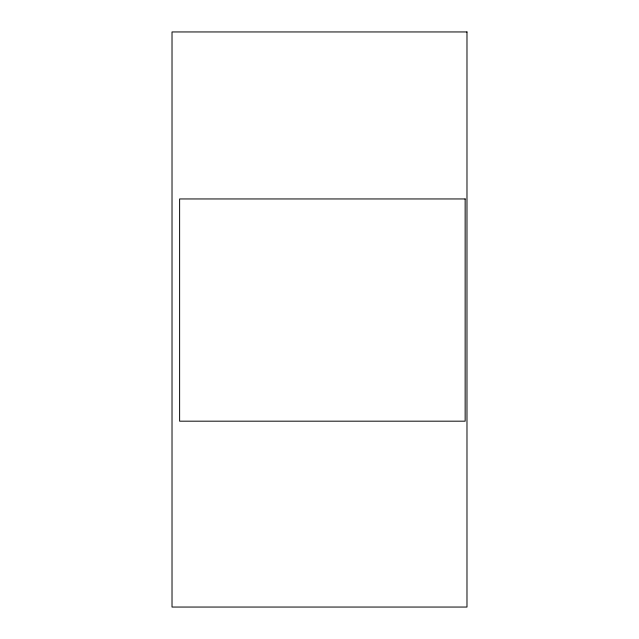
<?xml version="1.0" encoding="UTF-8"?>
<svg xmlns="http://www.w3.org/2000/svg" width="639" height="639" viewBox="0 0 639 639"><rect width="100%" height="100%" fill="white"/><g stroke="black" fill="none" stroke-linecap="round" stroke-linejoin="round"><path stroke-width="0.96" d="M466.981 31.95L172.019 31.95L172.019 607.05L466.981 607.05L466.981 31.95M465.152 198.953L179.623 198.953L179.623 421.181L465.152 421.181L465.152 198.953"/></g></svg>
